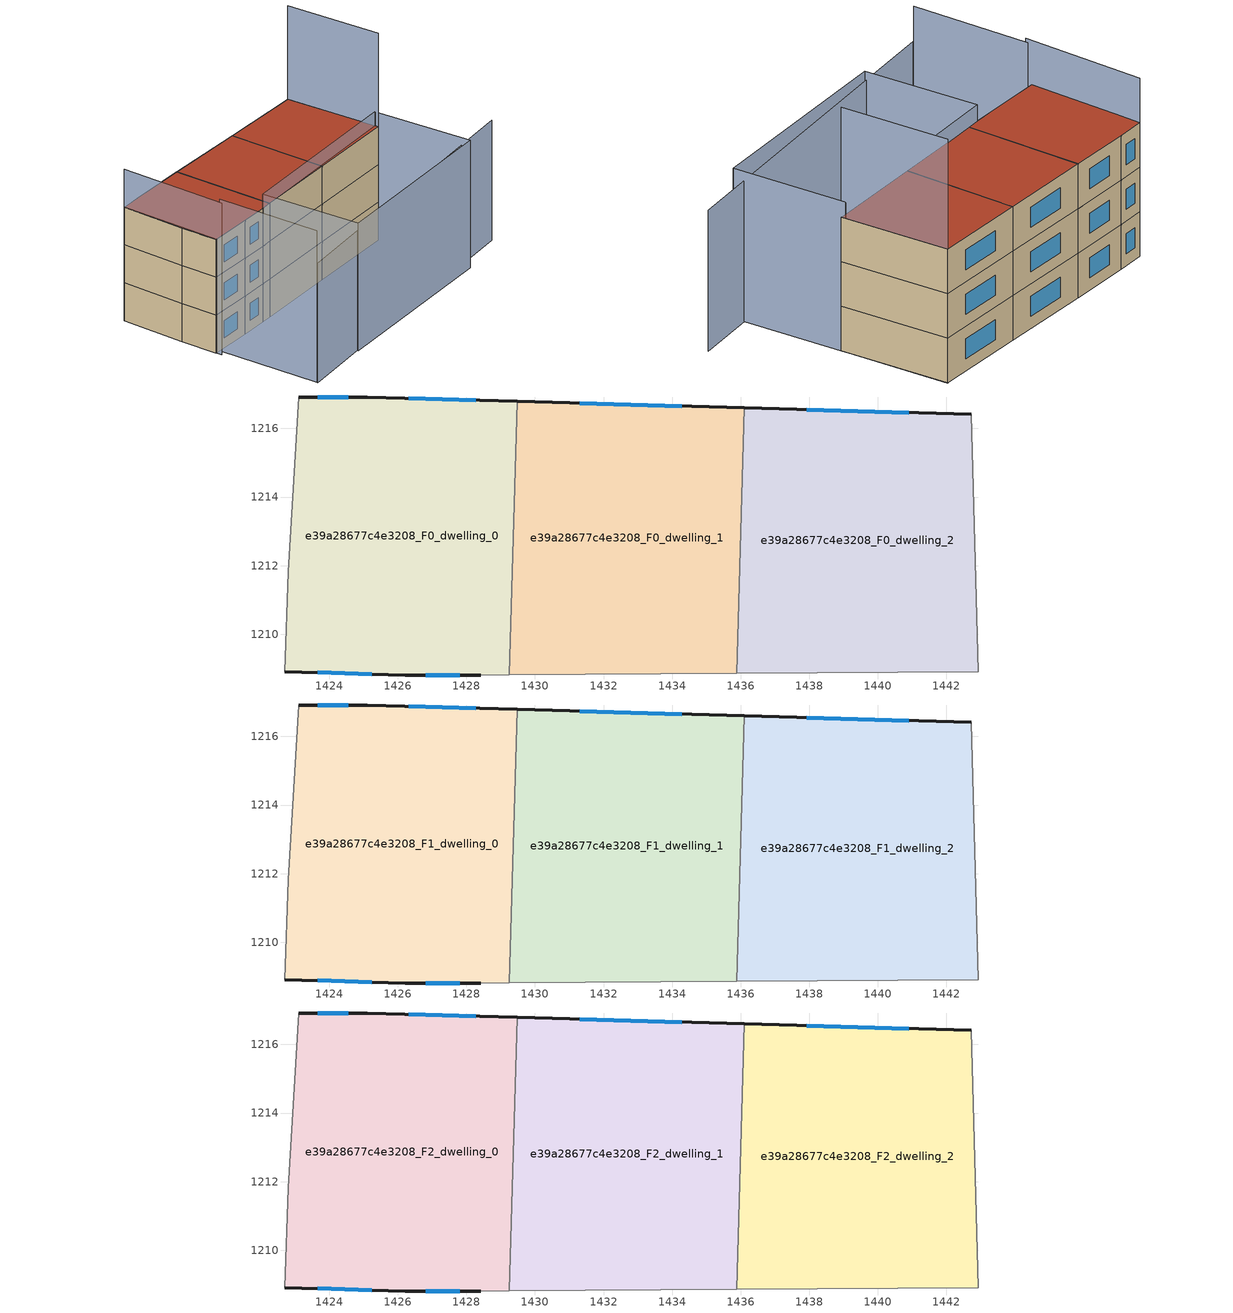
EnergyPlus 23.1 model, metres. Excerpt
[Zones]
e39a28677c4e3208_F0_dwelling_0
 floor ground (EU_floor_Construction): 1429.48,1216.79 1429.25,1208.82 1428.41,1208.81 1426.21,1208.81 1422.71,1208.91 1422.81,1211.82 1423.11,1216.92 1425.11,1216.92 z0
 wall outside (EU_wall_Construction): 1422.71,1208.91 1426.21,1208.81 1428.41,1208.81 / 1429.48,1216.79 1425.11,1216.92 1423.11,1216.92 z0:3
 wall adiabatic (EU_wall_Construction): 1423.11,1216.92 1422.81,1211.82 1422.71,1208.91 / 1428.41,1208.81 1429.25,1208.82 z0:3
 wall to e39a28677c4e3208_F0_dwelling_1 (EU_wall_Construction): 1429.25,1208.82 1429.48,1216.79 z0:3
 window (EU_Window_Construction): 1426.82,1208.81 1427.81,1208.81 / 1423.67,1208.88 1425.25,1208.84 / 1424.56,1216.92 1423.66,1216.92 / 1428.28,1216.83 1426.31,1216.88 z0.83:2.17
e39a28677c4e3208_F0_dwelling_1
 floor ground (EU_floor_Construction): 1436.1,1216.6 1435.88,1208.86 1429.25,1208.82 1429.48,1216.79 z0
 wall outside (EU_wall_Construction): 1436.1,1216.6 1429.48,1216.79 z0:3
 wall adiabatic (EU_wall_Construction): 1429.25,1208.82 1435.88,1208.86 z0:3
 wall to e39a28677c4e3208_F0_dwelling_2 (EU_wall_Construction): 1435.88,1208.86 1436.1,1216.6 z0:3
 window (EU_Window_Construction): 1434.28,1216.65 1431.3,1216.74 z0.83:2.17
e39a28677c4e3208_F0_dwelling_2
 floor ground (EU_floor_Construction): 1442.72,1216.41 1442.92,1208.91 1435.88,1208.86 1436.1,1216.6 z0
 wall outside (EU_wall_Construction): 1442.72,1216.41 1436.1,1216.6 z0:3
 wall adiabatic (EU_wall_Construction): 1435.88,1208.86 1442.92,1208.91 1442.72,1216.41 z0:3
 window (EU_Window_Construction): 1440.9,1216.46 1437.93,1216.55 z0.83:2.17
e39a28677c4e3208_F1_dwelling_0
 floor to e39a28677c4e3208_F0_dwelling_0 (EU_floor_Construction): 1429.48,1216.79 1429.25,1208.82 1428.41,1208.81 1426.21,1208.81 1422.71,1208.91 1422.81,1211.82 1423.11,1216.92 1425.11,1216.92 z3
 wall outside (EU_wall_Construction): 1422.71,1208.91 1426.21,1208.81 1428.41,1208.81 / 1429.48,1216.79 1425.11,1216.92 1423.11,1216.92 z3:6
 wall adiabatic (EU_wall_Construction): 1423.11,1216.92 1422.81,1211.82 1422.71,1208.91 / 1428.41,1208.81 1429.25,1208.82 z3:6
 wall to e39a28677c4e3208_F1_dwelling_1 (EU_wall_Construction): 1429.25,1208.82 1429.48,1216.79 z3:6
 window (EU_Window_Construction): 1426.82,1208.81 1427.81,1208.81 / 1423.67,1208.88 1425.25,1208.84 / 1424.56,1216.92 1423.66,1216.92 / 1428.28,1216.83 1426.31,1216.88 z3.83:5.17
e39a28677c4e3208_F1_dwelling_1
 floor to e39a28677c4e3208_F0_dwelling_1 (EU_floor_Construction): 1436.1,1216.6 1435.88,1208.86 1429.25,1208.82 1429.48,1216.79 z3
 wall outside (EU_wall_Construction): 1436.1,1216.6 1429.48,1216.79 z3:6
 wall adiabatic (EU_wall_Construction): 1429.25,1208.82 1435.88,1208.86 z3:6
 wall to e39a28677c4e3208_F1_dwelling_2 (EU_wall_Construction): 1435.88,1208.86 1436.1,1216.6 z3:6
 window (EU_Window_Construction): 1434.28,1216.65 1431.3,1216.74 z3.83:5.17
e39a28677c4e3208_F1_dwelling_2
 floor to e39a28677c4e3208_F0_dwelling_2 (EU_floor_Construction): 1442.72,1216.41 1442.92,1208.91 1435.88,1208.86 1436.1,1216.6 z3
 wall outside (EU_wall_Construction): 1442.72,1216.41 1436.1,1216.6 z3:6
 wall adiabatic (EU_wall_Construction): 1435.88,1208.86 1442.92,1208.91 1442.72,1216.41 z3:6
 window (EU_Window_Construction): 1440.9,1216.46 1437.93,1216.55 z3.83:5.17
e39a28677c4e3208_F2_dwelling_0
 floor to e39a28677c4e3208_F1_dwelling_0 (EU_floor_Construction): 1429.48,1216.79 1429.25,1208.82 1428.41,1208.81 1426.21,1208.81 1422.71,1208.91 1422.81,1211.82 1423.11,1216.92 1425.11,1216.92 z6
 wall outside (EU_wall_Construction): 1422.71,1208.91 1426.21,1208.81 1428.41,1208.81 / 1429.48,1216.79 1425.11,1216.92 1423.11,1216.92 z6:9
 wall adiabatic (EU_wall_Construction): 1423.11,1216.92 1422.81,1211.82 1422.71,1208.91 / 1428.41,1208.81 1429.25,1208.82 z6:9
 wall to e39a28677c4e3208_F2_dwelling_1 (EU_wall_Construction): 1429.25,1208.82 1429.48,1216.79 z6:9
 window (EU_Window_Construction): 1426.82,1208.81 1427.81,1208.81 / 1423.67,1208.88 1425.25,1208.84 / 1424.56,1216.92 1423.66,1216.92 / 1428.28,1216.83 1426.31,1216.88 z6.83:8.17
 roof outside (EU_roof_Construction): 1429.25,1208.82 1429.48,1216.79 1425.11,1216.92 1423.11,1216.92 1422.81,1211.82 1422.71,1208.91 1426.21,1208.81 1428.41,1208.81 z9
e39a28677c4e3208_F2_dwelling_1
 floor to e39a28677c4e3208_F1_dwelling_1 (EU_floor_Construction): 1436.1,1216.6 1435.88,1208.86 1429.25,1208.82 1429.48,1216.79 z6
 wall outside (EU_wall_Construction): 1436.1,1216.6 1429.48,1216.79 z6:9
 wall adiabatic (EU_wall_Construction): 1429.25,1208.82 1435.88,1208.86 z6:9
 wall to e39a28677c4e3208_F2_dwelling_2 (EU_wall_Construction): 1435.88,1208.86 1436.1,1216.6 z6:9
 window (EU_Window_Construction): 1434.28,1216.65 1431.3,1216.74 z6.83:8.17
 roof outside (EU_roof_Construction): 1435.88,1208.86 1436.1,1216.6 1429.48,1216.79 1429.25,1208.82 z9
e39a28677c4e3208_F2_dwelling_2
 floor to e39a28677c4e3208_F1_dwelling_2 (EU_floor_Construction): 1442.72,1216.41 1442.92,1208.91 1435.88,1208.86 1436.1,1216.6 z6
 wall outside (EU_wall_Construction): 1442.72,1216.41 1436.1,1216.6 z6:9
 wall adiabatic (EU_wall_Construction): 1435.88,1208.86 1442.92,1208.91 1442.72,1216.41 z6:9
 window (EU_Window_Construction): 1440.9,1216.46 1437.93,1216.55 z6.83:8.17
 roof outside (EU_roof_Construction): 1442.92,1208.91 1442.72,1216.41 1436.1,1216.6 1435.88,1208.86 z9
shading: 1423.17,1208.92 1423.11,1200.71 / 1423.11,1216.92 1422.74,1208.46 z0:12; 1423.03,1200.57 1447.38,1202.37 z0:9.5; 1442.92,1209.2 1443.13,1201.28 / 1443.13,1201.28 1428.58,1200.89 / 1428.58,1200.89 1428.37,1208.81 / 1428.37,1208.81 1442.92,1209.2 z0:10.1; 1442.92,1208.91 1442.73,1216.41 z0:16.4
[Building]
EU S2 Campaign: North Axis=0; Terrain=City; Solar Distribution=FullExterior
[Site:Location]
Lyon-Bron: Latitude=45.75; Longitude=5; Time Zone=1; Elevation=198
[SizingPeriod:WeatherFileDays]
AnnualSizingPeriod: Begin Month=1; Begin Day of Month=1; End Month=12; End Day of Month=31; Day of Week for Start Day=Monday; Use Weather File Daylight Saving Period=No; Use Weather File Rain and Snow Indicators=No
[MATERIAL]
EU_InternalMass_Material: Roughness=MediumRough; Thickness=0.1; Conductivity=1; Density=1800; Specific Heat=900; Thermal Absorptance=0.9; Solar Absorptance=0.7; Visible Absorptance=0.7
[MATERIAL:NOMASS] Roughness=MediumRough; Thermal Absorptance=0.9; Solar Absorptance=0.7; Visible Absorptance=0.7
Name | Thermal Resistance
EU_wall_NoMass | 0.87146
EU_roof_NoMass | 0.842276
EU_floor_NoMass | 0.496999
[WINDOWMATERIAL:SIMPLEGLAZINGSYSTEM]
EU_Window_SimpleGlazing: UFactor=2.2525; Solar Heat Gain Coefficient=0.76; Visible Transmittance=0.76
[CONSTRUCTION]
EU_wall_Construction: EU_wall_NoMass
EU_roof_Construction: EU_roof_NoMass
EU_floor_Construction: EU_floor_NoMass
EU_Window_Construction: EU_Window_SimpleGlazing
EU_InternalMass_Construction: EU_InternalMass_Material
[ZONE] Type=1; Multiplier=1; Ceiling Height=autocalculate; Floor Area=autocalculate; Part of Total Floor Area=Yes
Name | Volume
e39a28677c4e3208_F0_dwelling_0; e39a28677c4e3208_F1_dwelling_0; e39a28677c4e3208_F2_dwelling_0 | 156.286
e39a28677c4e3208_F0_dwelling_1 | 156.272
e39a28677c4e3208_F1_dwelling_1; e39a28677c4e3208_F2_dwelling_1 | 156.27
e39a28677c4e3208_F0_dwelling_2 | 156.264
e39a28677c4e3208_F1_dwelling_2; e39a28677c4e3208_F2_dwelling_2 | 156.265
[INTERNALMASS] Construction=EU_InternalMass_Construction
Name | Zone or ZoneList | Surface Area
e39a28677c4e3208_F0_dwelling_0_EU_InternalMass | e39a28677c4e3208_F0_dwelling_0 | 52.0955
e39a28677c4e3208_F0_dwelling_1_EU_InternalMass | e39a28677c4e3208_F0_dwelling_1 | 52.0905
e39a28677c4e3208_F0_dwelling_2_EU_InternalMass | e39a28677c4e3208_F0_dwelling_2 | 52.0885
e39a28677c4e3208_F1_dwelling_0_EU_InternalMass | e39a28677c4e3208_F1_dwelling_0 | 52.0955
e39a28677c4e3208_F1_dwelling_1_EU_InternalMass | e39a28677c4e3208_F1_dwelling_1 | 52.0905
e39a28677c4e3208_F1_dwelling_2_EU_InternalMass | e39a28677c4e3208_F1_dwelling_2 | 52.0885
e39a28677c4e3208_F2_dwelling_0_EU_InternalMass | e39a28677c4e3208_F2_dwelling_0 | 52.0955
e39a28677c4e3208_F2_dwelling_1_EU_InternalMass | e39a28677c4e3208_F2_dwelling_1 | 52.0905
e39a28677c4e3208_F2_dwelling_2_EU_InternalMass | e39a28677c4e3208_F2_dwelling_2 | 52.0885
[OTHEREQUIPMENT] Fuel Type=Electricity; Design Level Calculation Method=Watts/Area; Power per Zone Floor Area=1; Fraction Latent=0; Fraction Radiant=0; Fraction Lost=0; Carbon Dioxide Generation Rate=0; EndUse Subcategory=EU_Step8_InternalGains
Name | Zone or ZoneList or Space or SpaceList | Schedule
EU_Step8_InternalGain_e39a28677c4e3208_F0_dwelling_0_f000 | e39a28677c4e3208_F0_dwelling_0 | EU_Step8_GainSchedule_e39a28677c4e3208_F0_dwelling_0_f000
EU_Step8_InternalGain_e39a28677c4e3208_F0_dwelling_1_f000 | e39a28677c4e3208_F0_dwelling_1 | EU_Step8_GainSchedule_e39a28677c4e3208_F0_dwelling_1_f000
EU_Step8_InternalGain_e39a28677c4e3208_F0_dwelling_2_f000 | e39a28677c4e3208_F0_dwelling_2 | EU_Step8_GainSchedule_e39a28677c4e3208_F0_dwelling_2_f000
EU_Step8_InternalGain_e39a28677c4e3208_F1_dwelling_0_f000 | e39a28677c4e3208_F1_dwelling_0 | EU_Step8_GainSchedule_e39a28677c4e3208_F1_dwelling_0_f000
EU_Step8_InternalGain_e39a28677c4e3208_F1_dwelling_1_f000 | e39a28677c4e3208_F1_dwelling_1 | EU_Step8_GainSchedule_e39a28677c4e3208_F1_dwelling_1_f000
EU_Step8_InternalGain_e39a28677c4e3208_F1_dwelling_2_f000 | e39a28677c4e3208_F1_dwelling_2 | EU_Step8_GainSchedule_e39a28677c4e3208_F1_dwelling_2_f000
EU_Step8_InternalGain_e39a28677c4e3208_F2_dwelling_0_f000 | e39a28677c4e3208_F2_dwelling_0 | EU_Step8_GainSchedule_e39a28677c4e3208_F2_dwelling_0_f000
EU_Step8_InternalGain_e39a28677c4e3208_F2_dwelling_1_f000 | e39a28677c4e3208_F2_dwelling_1 | EU_Step8_GainSchedule_e39a28677c4e3208_F2_dwelling_1_f000
EU_Step8_InternalGain_e39a28677c4e3208_F2_dwelling_2_f000 | e39a28677c4e3208_F2_dwelling_2 | EU_Step8_GainSchedule_e39a28677c4e3208_F2_dwelling_2_f000
[ZONEVENTILATION:DESIGNFLOWRATE] Schedule=EU_AlwaysOn; Design Flow Rate Calculation Method=AirChanges/Hour; Air Changes per Hour=0.425; Ventilation Type=Natural; Fan Pressure Rise=0; Fan Total Efficiency=1; Constant Term Coefficient=1; Temperature Term Coefficient=0; Velocity Term Coefficient=0; Velocity Squared Term Coefficient=0; Minimum Indoor Temperature=-100; Maximum Indoor Temperature=100; Delta Temperature=-100; Minimum Outdoor Temperature=-100; Maximum Outdoor Temperature=100; Maximum Wind Speed=40
Name | Zone or ZoneList or Space or SpaceList
EU_ConstantAir_e39a28677c4e3208_F0_dwelling_0 | e39a28677c4e3208_F0_dwelling_0
EU_ConstantAir_e39a28677c4e3208_F0_dwelling_1 | e39a28677c4e3208_F0_dwelling_1
EU_ConstantAir_e39a28677c4e3208_F0_dwelling_2 | e39a28677c4e3208_F0_dwelling_2
EU_ConstantAir_e39a28677c4e3208_F1_dwelling_0 | e39a28677c4e3208_F1_dwelling_0
EU_ConstantAir_e39a28677c4e3208_F1_dwelling_1 | e39a28677c4e3208_F1_dwelling_1
EU_ConstantAir_e39a28677c4e3208_F1_dwelling_2 | e39a28677c4e3208_F1_dwelling_2
EU_ConstantAir_e39a28677c4e3208_F2_dwelling_0 | e39a28677c4e3208_F2_dwelling_0
EU_ConstantAir_e39a28677c4e3208_F2_dwelling_1 | e39a28677c4e3208_F2_dwelling_1
EU_ConstantAir_e39a28677c4e3208_F2_dwelling_2 | e39a28677c4e3208_F2_dwelling_2
[HVACTEMPLATE:THERMOSTAT] Constant Heating Setpoint=20; Constant Cooling Setpoint=50
EU_HeatOnly_e39a28677c4e3208_F0_dwelling_0; EU_HeatOnly_e39a28677c4e3208_F0_dwelling_1; EU_HeatOnly_e39a28677c4e3208_F0_dwelling_2; EU_HeatOnly_e39a28677c4e3208_F1_dwelling_0; EU_HeatOnly_e39a28677c4e3208_F1_dwelling_1; EU_HeatOnly_e39a28677c4e3208_F1_dwelling_2; EU_HeatOnly_e39a28677c4e3208_F2_dwelling_0; EU_HeatOnly_e39a28677c4e3208_F2_dwelling_1; EU_HeatOnly_e39a28677c4e3208_F2_dwelling_2
[HVACTEMPLATE:ZONE:IDEALLOADSAIRSYSTEM] System Availability Schedule=EU_AlwaysOn; Maximum Heating Supply Air Temperature=50; Minimum Cooling Supply Air Temperature=13; Maximum Heating Supply Air Humidity Ratio=0.0156; Minimum Cooling Supply Air Humidity Ratio=0.0077; Heating Limit=NoLimit; Cooling Limit=NoLimit; Heating Availability Schedule=EU_AlwaysOn; Cooling Availability Schedule=EU_CoolingOff; Dehumidification Control Type=ConstantSensibleHeatRatio; Cooling Sensible Heat Ratio=0.7; Dehumidification Setpoint=60; Humidification Control Type=None; Humidification Setpoint=30; Outdoor Air Method=None; Outdoor Air Flow Rate per Person=0.00944; Outdoor Air Flow Rate per Zone Floor Area=0; Outdoor Air Flow Rate per Zone=0; Demand Controlled Ventilation Type=None; Outdoor Air Economizer Type=NoEconomizer; Heat Recovery Type=None; Sensible Heat Recovery Effectiveness=0.7; Latent Heat Recovery Effectiveness=0.65
Name | Template Thermostat
e39a28677c4e3208_F0_dwelling_0 | EU_HeatOnly_e39a28677c4e3208_F0_dwelling_0
e39a28677c4e3208_F0_dwelling_1 | EU_HeatOnly_e39a28677c4e3208_F0_dwelling_1
e39a28677c4e3208_F0_dwelling_2 | EU_HeatOnly_e39a28677c4e3208_F0_dwelling_2
e39a28677c4e3208_F1_dwelling_0 | EU_HeatOnly_e39a28677c4e3208_F1_dwelling_0
e39a28677c4e3208_F1_dwelling_1 | EU_HeatOnly_e39a28677c4e3208_F1_dwelling_1
e39a28677c4e3208_F1_dwelling_2 | EU_HeatOnly_e39a28677c4e3208_F1_dwelling_2
e39a28677c4e3208_F2_dwelling_0 | EU_HeatOnly_e39a28677c4e3208_F2_dwelling_0
e39a28677c4e3208_F2_dwelling_1 | EU_HeatOnly_e39a28677c4e3208_F2_dwelling_1
e39a28677c4e3208_F2_dwelling_2 | EU_HeatOnly_e39a28677c4e3208_F2_dwelling_2
[SIZING:ZONE] Zone Cooling Design Supply Air Temperature Input Method=SupplyAirTemperature; Zone Cooling Design Supply Air Temperature=13; Zone Heating Design Supply Air Temperature Input Method=SupplyAirTemperature; Zone Heating Design Supply Air Temperature=50; Zone Cooling Design Supply Air Humidity Ratio=0.008; Zone Heating Design Supply Air Humidity Ratio=0.008; Cooling Design Air Flow Method=DesignDay; Cooling Design Air Flow Rate=0; Cooling Minimum Air Flow per Zone Floor Area=0.000762; Cooling Minimum Air Flow=0; Cooling Minimum Air Flow Fraction=0.2; Heating Design Air Flow Method=DesignDay; Heating Design Air Flow Rate=0; Heating Maximum Air Flow per Zone Floor Area=0.002032; Heating Maximum Air Flow=0.141576; Heating Maximum Air Flow Fraction=0.3; Account for Dedicated Outdoor Air System=No; Dedicated Outdoor Air System Control Strategy=NeutralSupplyAir; Dedicated Outdoor Air Low Setpoint Temperature for Design=autosize; Dedicated Outdoor Air High Setpoint Temperature for Design=autosize; Zone Load Sizing Method=Sensible Load Only No Latent Load; Zone Latent Cooling Design Supply Air Humidity Ratio Input Method=HumidityRatioDifference; Zone Cooling Design Supply Air Humidity Ratio Difference=0.005; Zone Latent Heating Design Supply Air Humidity Ratio Input Method=HumidityRatioDifference; Zone Humidification Design Supply Air Humidity Ratio Difference=0.005
e39a28677c4e3208_F0_dwelling_0; e39a28677c4e3208_F0_dwelling_1; e39a28677c4e3208_F0_dwelling_2; e39a28677c4e3208_F1_dwelling_0; e39a28677c4e3208_F1_dwelling_1; e39a28677c4e3208_F1_dwelling_2; e39a28677c4e3208_F2_dwelling_0; e39a28677c4e3208_F2_dwelling_1; e39a28677c4e3208_F2_dwelling_2
[SCHEDULE:CONSTANT]
Name | Hourly Value
EU_AlwaysOn | 1
EU_CoolingOff | 0
[SCHEDULE:FILE] Column Number=1; Rows to Skip at Top=0; Number of Hours of Data=8760; Column Separator=Comma; Interpolate to Timestep=No; Minutes per Item=60; Adjust Schedule for Daylight Savings=Yes
Name | File
EU_Step8_GainSchedule_e39a28677c4e3208_F0_dwelling_0_f000 | ../../schedules/e39a28677c4e3208/e39a28677c4e3208_F0_dwelling_0_f000_gain.csv
EU_Step8_GainSchedule_e39a28677c4e3208_F0_dwelling_1_f000 | ../../schedules/e39a28677c4e3208/e39a28677c4e3208_F0_dwelling_1_f000_gain.csv
EU_Step8_GainSchedule_e39a28677c4e3208_F0_dwelling_2_f000 | ../../schedules/e39a28677c4e3208/e39a28677c4e3208_F0_dwelling_2_f000_gain.csv
EU_Step8_GainSchedule_e39a28677c4e3208_F1_dwelling_0_f000 | ../../schedules/e39a28677c4e3208/e39a28677c4e3208_F1_dwelling_0_f000_gain.csv
EU_Step8_GainSchedule_e39a28677c4e3208_F1_dwelling_1_f000 | ../../schedules/e39a28677c4e3208/e39a28677c4e3208_F1_dwelling_1_f000_gain.csv
EU_Step8_GainSchedule_e39a28677c4e3208_F1_dwelling_2_f000 | ../../schedules/e39a28677c4e3208/e39a28677c4e3208_F1_dwelling_2_f000_gain.csv
EU_Step8_GainSchedule_e39a28677c4e3208_F2_dwelling_0_f000 | ../../schedules/e39a28677c4e3208/e39a28677c4e3208_F2_dwelling_0_f000_gain.csv
EU_Step8_GainSchedule_e39a28677c4e3208_F2_dwelling_1_f000 | ../../schedules/e39a28677c4e3208/e39a28677c4e3208_F2_dwelling_1_f000_gain.csv
EU_Step8_GainSchedule_e39a28677c4e3208_F2_dwelling_2_f000 | ../../schedules/e39a28677c4e3208/e39a28677c4e3208_F2_dwelling_2_f000_gain.csv
